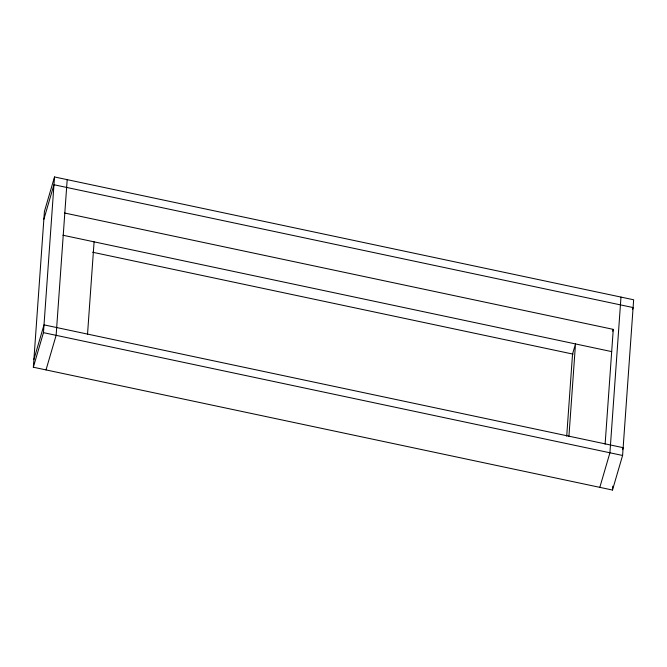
<?xml version="1.0" encoding="UTF-8"?>
<svg xmlns="http://www.w3.org/2000/svg" width="667" height="667" viewBox="0 0 667 667"><rect width="100%" height="100%" fill="white"/><g stroke="black" fill="none" stroke-linecap="round" stroke-linejoin="round"><path stroke-width="1" d="M33.35 367.225L44.406 211.531L54.519 176.963L633.65 299.775L622.594 455.469L612.481 490.037L33.35 367.225L43.463 332.65L54.519 176.963M67.184 179.648L56.128 335.334L46.015 369.91M87.519 334.359L94.089 241.838M566.708 436.135L572.544 354.01L575.496 343.93L568.926 436.451M605.119 444.122L613.265 329.365L64.557 212.998M620.985 297.09L609.921 452.785L599.816 487.352M612.481 490.037L612.765 486.143M43.855 219.318L53.96 184.742L633.1 307.562L632.516 309.538M33.9 359.438L44.014 324.862L623.145 447.682L622.569 449.658M612.731 331.199L613.265 329.365M62.915 235.226L611.689 351.609M92.613 252.234L573.111 354.135M43.463 332.65L622.594 455.469"/></g></svg>
